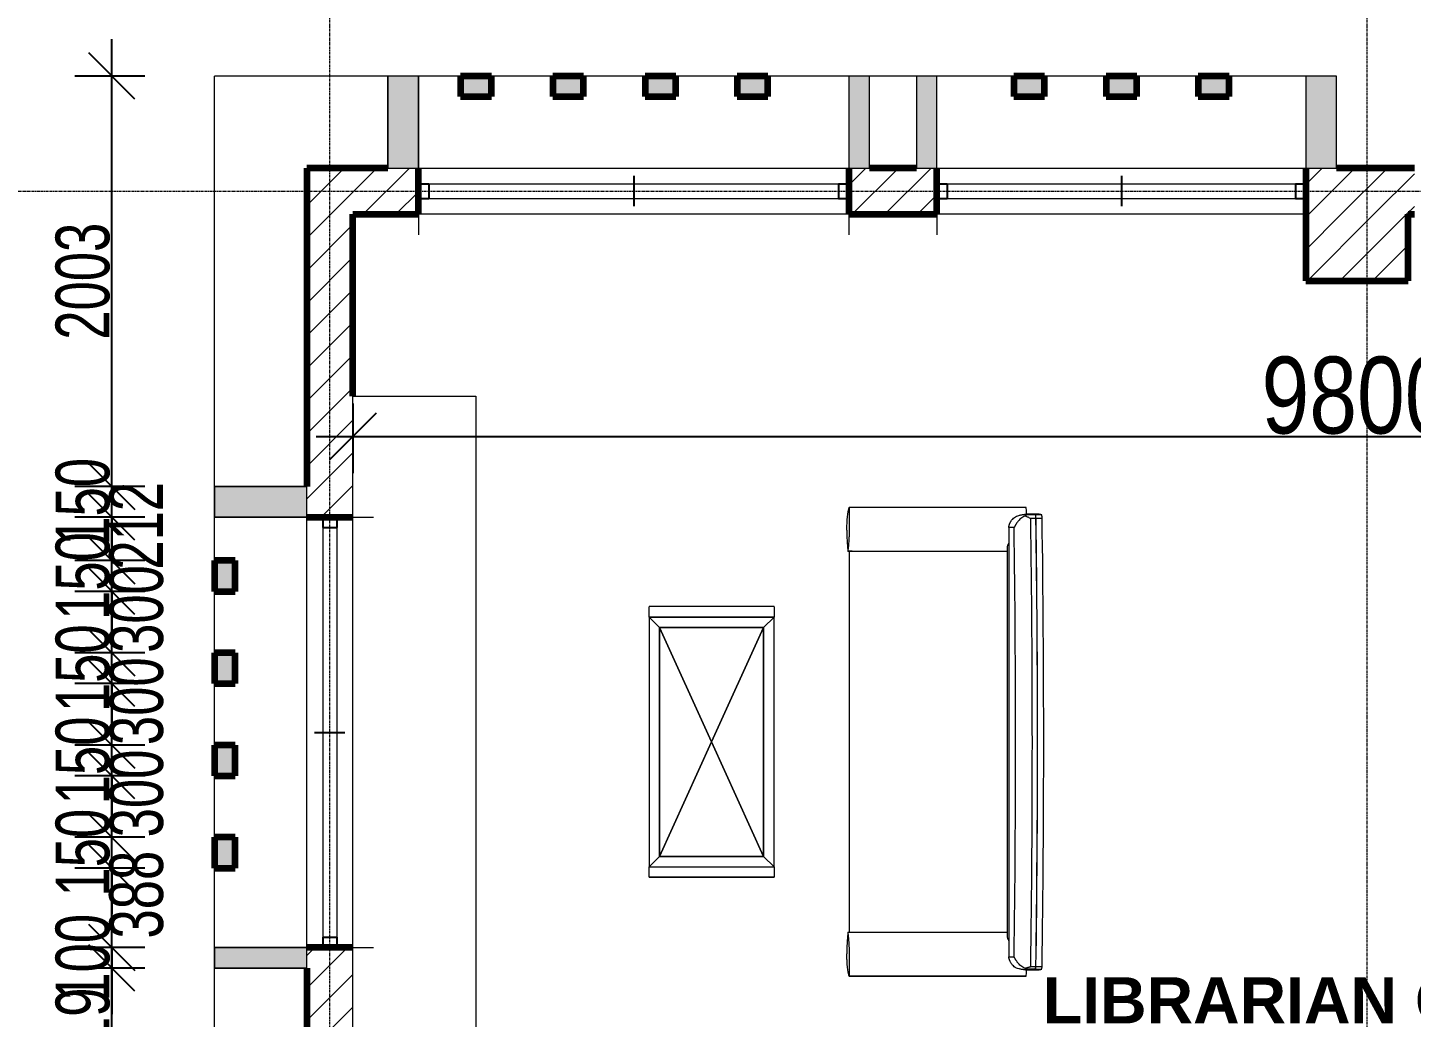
# Model space of a CAD drawing. Header units: millimetres. Extents: x -35190 to 411743, y -233114 to 23872.
# Drawn here: x 235138 to 241891, y 8612 to 13442 of the extents above; entities that cross this region are included whole.
import ezdxf

# ---------------------------------------------------------------- set-up
doc = ezdxf.new("R2010")
doc.units = ezdxf.units.MM
doc.linetypes.add('Grid Line', pattern=[22.225, 12.7, -3.175, 3.175, -3.175])
for name, color, linetype, lineweight in [('A-ANNO-DIMS', 211, 'Continuous', 9), ('A-AREA-IDEN', 2, 'Continuous', 9), ('A-DETL-GENF', 92, 'Continuous', 18), ('A-DETL-THIN', 151, 'Continuous', 18), ('A-GLAZ', 151, 'Continuous', 18), ('A-WALL', 113, 'Continuous', 18), ('A-WALL-PATT', 111, 'Continuous', 18), ('I-FURN', 30, 'Continuous', 18), ('S-GRID', 1, 'Continuous', 9)]:
    doc.layers.add(name, color=color, linetype=linetype, lineweight=lineweight)
doc.styles.add('Arial_3', font='arial.ttf', dxfattribs={"width": 0.8, "height": 375})
doc.styles.add('Arial_8', font='arial.ttf', dxfattribs={"width": 0.7, "height": 262.5})
doc.styles.add('Arial_B', font='arialbd.ttf', dxfattribs={"height": 225})
doc.dimstyles.new('main_4_5mm', dxfattribs={"dimscale": 304.8, "dimtxt": 382.597275, "dimasz": 0.738189, "dimexe": 0.590551, "dimexo": 0.0625, "dimgap": 0.024606, "dimtad": 1, "dimdec": 0, "dimzin": 0, "dimdsep": 46, "dimtxsty": 'Arial_3', "dimblk1": 'OBLIQUE', "dimblk2": 'OBLIQUE', "dimsah": 1, "dimcen": 0.09, "dimdle": 0.590551, "dimazin": 0, "dimtfac": 1, "dimtdec": 4, "dimtix": 1, "dimtmove": 0, "dimatfit": 3, "dimfxl": 0.590551, "dimfxlon": 1, "dimtvp": 1, "dimtolj": 1, "dimtzin": 0, "dimarcsym": 2})
doc.dimstyles.new('small_3_0mm', dxfattribs={"dimscale": 304.8, "dimtxt": 191.298637, "dimasz": 0.738189, "dimexe": 0.590551, "dimexo": 0.0625, "dimgap": 0.024606, "dimtad": 1, "dimdec": 0, "dimzin": 0, "dimdsep": 46, "dimtxsty": 'Arial_8', "dimblk1": 'OBLIQUE', "dimblk2": 'OBLIQUE', "dimsah": 1, "dimcen": 0.09, "dimdle": 0.590551, "dimazin": 0, "dimtfac": 1, "dimtdec": 4, "dimtix": 1, "dimtmove": 0, "dimatfit": 3, "dimfxl": 0.590551, "dimfxlon": 1, "dimtvp": 1, "dimtolj": 1, "dimtzin": 0, "dimarcsym": 2})
doc.dimstyles.new('small_3_0mm_1', dxfattribs={"dimscale": 304.8, "dimtxt": 191.298637, "dimasz": 0.738189, "dimexe": 0.590551, "dimexo": 0.0625, "dimgap": 0.024606, "dimtad": 1, "dimdec": 0, "dimzin": 0, "dimdsep": 46, "dimtxsty": 'Arial_8', "dimblk1": 'OBLIQUE', "dimblk2": 'OBLIQUE', "dimsah": 1, "dimcen": 0.09, "dimdle": 0.590551, "dimazin": 0, "dimtfac": 1, "dimtdec": 4, "dimtix": 1, "dimtmove": 1, "dimatfit": 3, "dimfxl": 0.590551, "dimfxlon": 1, "dimtvp": 1, "dimtolj": 1, "dimtzin": 0, "dimarcsym": 2})
pattern_1 = [(45, (247326.97, -1578.69), (-79.5495, 79.5495), [])]

# ---------------------------------------------------------------- blocks, each defined once
blk = doc.blocks.new('Sliding - 2L - SL2_1 X 1_8-416756-SECOND FLOOR')
at = {"layer": 'A-GLAZ'}
for p, q in [((-723.8, 112.5), (-723.8, 212.5)), ((1376.2, 112.5), (1376.2, 212.5)), ((1326.2, 35), (-673.8, 35)), ((-673.8, -35), (1326.2, -35))]:
    blk.add_line(p, q, dxfattribs=at)
at = {"layer": 'A-GLAZ', "lineweight": 25}
for p, q in [((326.2, -75), (326.2, 72.5)), ((-673.8, 35), (-723.8, 35)), ((-673.8, -35), (-673.8, 35)), ((1376.2, 35), (1326.2, 35)), ((1326.2, -35), (1326.2, 35)), ((-723.8, -35), (-673.8, -35)), ((1326.2, -35), (1376.2, -35))]:
    blk.add_line(p, q, dxfattribs=at)
blk = doc.blocks.new('Sliding - 2L - SL1_8 X 1_8-417365-SECOND FLOOR')
at = {"layer": 'A-GLAZ'}
for p, q in [((-573.8, 112.5), (-573.8, 212.5)), ((1226.2, 112.5), (1226.2, 212.5)), ((1176.2, 35), (-523.8, 35)), ((-523.8, -35), (1176.2, -35))]:
    blk.add_line(p, q, dxfattribs=at)
at = {"layer": 'A-GLAZ', "lineweight": 25}
for p, q in [((326.2, -75), (326.2, 72.5)), ((-523.8, 35), (-573.8, 35)), ((-523.8, -35), (-523.8, 35)), ((1226.2, 35), (1176.2, 35)), ((1176.2, -35), (1176.2, 35)), ((-573.8, -35), (-523.8, -35)), ((1176.2, -35), (1226.2, -35))]:
    blk.add_line(p, q, dxfattribs=at)
blk = doc.blocks.new('Couch - Viper - Couch - Viper-602934-SECOND FLOOR')
at = {"layer": 'I-FURN'}
for p, q in [((-1055.7, 11), (-1055.7, -18.8)), ((-1038.8, 13.2), (-1038.8, -16.5)), ((1150, 13), (1150, -16.8)), ((1160.4, -18.8), (1160.4, 11)), ((-1091.6, -64.5), (-1091.6, -928.1)), ((-1091.5, -64.5), (-1091.5, -928.1)), ((-1059.4, -4.4), (-1059.4, -34.2)), ((-1059.4, -34.2), (-1059.4, -61.5)), ((-1055.7, -19.3), (-1055.7, -61.5)), ((-1055.6, -19.4), (-1055.6, -61.6)), ((-1038.8, -17.1), (-1038.8, -42.2)), ((1150, -17.3), (1150, -42.5)), ((1160.2, -19.6), (1160.2, -65.2)), ((1160.4, -64.7), (1160.4, -19.3)), ((1164, -34.2), (1164, -4.4)), ((1164, -68.1), (1164, -34.7)), ((1195.3, -64.5), (1195.3, -928.1)), ((1195.4, -928.1), (1195.4, -64.5)), ((-994.1, -123.4), (-994.1, -149.3)), ((1100, -149.3), (1100, -123.6)), ((-994.9, -149.3), (1100.8, -149.3)), ((-994.1, -149.3), (1100, -149.3)), ((-899.7, -156.7), (1003.5, -156.7)), ((-878.6, -934.4), (-878.6, -156.6)), ((982.5, -156.7), (982.5, -934.4)), ((-950.8, -927.7), (-949.6, -927.7)), ((-878.7, -914.1), (-878.7, -934.5)), ((-878.7, -927.7), (982.5, -927.7)), ((982.5, -914.1), (982.5, -934.5)), ((1053.4, -927.7), (1054.7, -927.7))]:
    blk.add_line(p, q, dxfattribs=at)
for centre, major_axis, ratio, start_param, end_param in [((1699.6, -4.4), (2758.9, 0), 0.104528, 3.088952, 3.143561), ((-1033.7, 11), (22, 0), 0.104528, 1.804278, 3.254427), ((45.6, -816.4), (8010.9, 0), 0.104528, 1.432491, 1.706575), ((1138.4, 11), (22, 0), 0.104528, 6.170351, 7.293945), ((-1594.9, -4.4), (2758.9, 0), 0.104528, 6.281217, 6.335826), ((-1066.2, -64.5), (25.4, 0), 0.034899, 1.811209, 3.183516), ((-1022.3, -70.7), (209.4, 0), 0.034899, 1.748587, 1.811209), ((1621.5, -34.2), (2680.9, 0), 0.104528, 3.088857, 3.157155), ((1699.6, -34.2), (2758.9, 0), 0.104528, 3.088952, 3.150454), ((-1033.7, -19.3), (22, 0), 0.104528, 1.804278, 3.196755), ((-1033.7, -18.8), (22, 0), 0.104528, 1.804278, 3.141593), ((45.6, -846.2), (8010.9, 0), 0.104528, 1.432491, 1.706575), ((45.6, -846.7), (8010.9, 0), 0.104528, 1.432491, 1.706575), ((45.6, -871.9), (8010.9, 0), 0.104528, 1.432491, 1.706575), ((1138.4, -18.8), (22, 0), 0.104528, 6.170351, 7.293945), ((1138.4, -19.3), (22, 0), 0.104528, 6.170351, 7.293945), ((-1594.9, -34.2), (2758.9, 0), 0.104528, 6.273939, 6.335826), ((-1594.9, -34.7), (2758.9, 0), 0.104528, 6.269694, 6.335804), ((1126.2, -70.7), (209.4, 0), 0.034899, 1.330384, 1.388491), ((1170, -64.5), (25.4, 0), 0.034899, 6.241262, 7.613569), ((45.6, -945.6), (7934.7, 0), 0.104528, 1.43752, 1.702214), ((-1066.2, -928.1), (25.4, 0), 0.034899, 1.811209, 3.183516), ((-97, -927.2), (994.9, 0), 0.034899, 3.167419, 3.534645), ((-1022.3, -934.3), (209.4, 0), 0.034899, 1.40069, 1.811209), ((-997.6, -939.8), (27.2, 0), 0.034899, 3.967201, 5.607813), ((-1000.9, -930), (82.5, 0), 0.034899, 0.60167, 1.40069), ((-1292, -930.1), (432.1, 0), 0.034899, 5.531449, 5.987724), ((-1187.2, -934.4), (308.5, 0), 0.034899, 6.274794, 6.884855), ((1291, -934.4), (308.5, 0), 0.034899, 2.539922, 3.149984), ((1395.8, -930.1), (432.1, 0), 0.034899, 3.437054, 3.893329), ((1104.7, -930), (82.5, 0), 0.034899, 1.740902, 2.539922), ((1101.4, -939.8), (27.2, 0), 0.034899, 3.816965, 5.457577), ((1126.2, -934.3), (209.4, 0), 0.034899, 1.330384, 1.740902), ((200.8, -927.2), (994.9, 0), 0.034899, 5.890133, 6.257359), ((1170, -928.1), (25.4, 0), 0.034899, 6.241262, 7.613569)]:
    blk.add_ellipse(centre, major_axis=major_axis, ratio=ratio, start_param=start_param, end_param=end_param, dxfattribs=at)
for points, knots in [([(-1050.3, -111.7), (-1051.5, -107.8), (-1053.2, -101.9), (-1055, -94.1), (-1056.2, -88.3), (-1057.1, -83.6), (-1057.6, -79.8), (-1058, -77.2), (-1058.3, -74.6), (-1058.6, -72), (-1058.9, -69.6), (-1059.1, -67.4), (-1059.2, -65.5), (-1059.3, -63.1), (-1059.4, -60.7), (-1059.3, -59.6), (-1059.1, -59.1), (-1058.9, -58.9), (-1058.6, -58.8), (-1058.3, -59.1), (-1057.7, -59.7), (-1056.8, -60.4), (-1056, -61.2), (-1055.6, -61.6)], [0, 0, 0, 0, 0.125, 0.1875, 0.25, 0.3125, 0.34375, 0.375, 0.40625, 0.4375, 0.46875, 0.5, 0.53125, 0.5625, 0.625, 0.6875, 0.71875, 0.75, 0.78125, 0.8125, 0.875, 0.9375, 1, 1, 1, 1]), ([(-1055.6, -61.6), (-1055.7, -61.5), (-1055.7, -61.5), (-1055.6, -61.6), (-1055.4, -61.8), (-1055.3, -62.1), (-1055.2, -62.2), (-1055.1, -62.4), (-1055.1, -62.5), (-1054.9, -62.7), (-1054.7, -63.2), (-1054.4, -63.9), (-1054.1, -64.7), (-1053.8, -65.4), (-1053.5, -65.9), (-1053.3, -66.4), (-1052.9, -67.1), (-1052.3, -68.4), (-1051.8, -69.5), (-1051.4, -70.3)], [0, 0, 0, 0, 0.083333, 0.166667, 0.25, 0.291667, 0.3125, 0.333333, 0.354167, 0.375, 0.416667, 0.5, 0.583333, 0.625, 0.666667, 0.708333, 0.75, 0.833333, 1, 1, 1, 1]), ([(-1051.4, -70.3), (-1049.7, -65.6), (-1046.8, -58.6), (-1042.4, -49.2), (-1040, -44.5), (-1038.8, -42.2)], [0, 0, 0, 0, 0.5, 0.75, 1, 1, 1, 1]), ([(1160.2, -65.2), (1160.7, -64.8), (1161.5, -64.4), (1162.5, -64.1), (1163.2, -64.1), (1163.8, -64.8), (1164, -66.5), (1164.1, -68.9), (1163.9, -72), (1163.6, -74.8), (1163.4, -77.1), (1163.1, -79.6), (1162.7, -82.2), (1162.3, -85), (1161.6, -88.8), (1160.6, -93.8), (1158.8, -102), (1157, -108.3), (1155.7, -112.5)], [0, 0, 0, 0, 0.071429, 0.142857, 0.214286, 0.285714, 0.357143, 0.428571, 0.5, 0.535714, 0.571429, 0.607143, 0.642857, 0.678571, 0.714286, 0.785714, 0.857143, 1, 1, 1, 1]), ([(1157.4, -70.3), (1157.7, -69.6), (1158.1, -68.7), (1158.6, -67.8), (1158.9, -67.3), (1159.1, -66.9), (1159.2, -66.6), (1159.5, -66.1), (1159.7, -65.6), (1159.9, -65.1), (1160.1, -64.9), (1160.2, -64.7), (1160.2, -64.6), (1160.3, -64.6), (1160.4, -64.6), (1160.3, -64.9), (1160.2, -65.2)], [0, 0, 0, 0, 0.166667, 0.25, 0.291667, 0.333333, 0.375, 0.416667, 0.5, 0.583333, 0.625, 0.666667, 0.708333, 0.75, 0.833333, 1, 1, 1, 1]), ([(-1051.4, -70.3), (-1049.6, -74), (-1045.6, -81.1), (-1036.4, -93.9), (-1027.1, -103), (-1018.7, -109.3), (-1015.2, -111.7), (-1012.4, -113.5), (-1010.3, -114.7), (-1008.5, -115.7), (-1007.2, -116.5), (-1006.2, -117), (-1005.2, -117.6), (-1003.8, -118.3), (-1002.1, -119.1), (-1000.6, -119.9), (-999.4, -120.5), (-998.6, -120.8), (-997.9, -121.2), (-997, -121.7), (-995.5, -122.5), (-994.6, -123), (-994.1, -123.4)], [-1, -1, -1, -1, -0.875, -0.75, -0.5, -0.4375, -0.375, -0.34375, -0.3125, -0.28125, -0.265625, -0.25, -0.234375, -0.21875, -0.1875, -0.15625, -0.140625, -0.125, -0.109375, -0.09375, -0.0625, 0, 0, 0, 0]), ([(-994.1, -149.3), (-995.1, -149.4), (-996.6, -149.3), (-999, -149), (-1000.8, -148.6), (-1002.8, -148.1), (-1005, -147.6), (-1006.8, -147.1), (-1008.3, -146.6), (-1009.4, -146.2), (-1010.5, -145.8), (-1012, -145.3), (-1013.9, -144.5), (-1016.2, -143.5), (-1018.4, -142.4), (-1020.7, -141.2), (-1023.7, -139.5), (-1027.3, -137.2), (-1031.6, -134), (-1037.2, -129.2), (-1043.7, -122.1), (-1048.2, -115.3), (-1050.3, -111.7)], [0, 0, 0, 0, 0.071429, 0.107143, 0.142857, 0.178571, 0.214286, 0.25, 0.267857, 0.285714, 0.303571, 0.321429, 0.357143, 0.392857, 0.428571, 0.464286, 0.5, 0.571429, 0.642857, 0.714286, 0.857143, 1, 1, 1, 1]), ([(1157.4, -70.3), (1155.6, -74), (1151.6, -81.1), (1142.4, -94), (1133, -103.1), (1124.6, -109.4), (1121.1, -111.8), (1118.3, -113.6), (1116.2, -114.9), (1114.5, -115.9), (1113.1, -116.7), (1112.2, -117.1), (1111.6, -117.5), (1110.9, -117.9), (1109.7, -118.5), (1108, -119.3), (1106.4, -120.1), (1105.3, -120.6), (1104.5, -121), (1103.8, -121.4), (1102.8, -121.9), (1101.4, -122.7), (1100.5, -123.2), (1100, -123.6)], [0, 0, 0, 0, 0.125, 0.25, 0.5, 0.5625, 0.625, 0.65625, 0.6875, 0.71875, 0.734375, 0.75, 0.757812, 0.765625, 0.78125, 0.8125, 0.84375, 0.859375, 0.875, 0.890625, 0.90625, 0.9375, 1, 1, 1, 1]), ([(1155.7, -112.5), (1153.6, -116.1), (1149.1, -122.7), (1142.6, -129.6), (1137.1, -134.3), (1132.8, -137.5), (1128.4, -140.2), (1124.4, -142.4), (1120.7, -144.2), (1117.9, -145.3), (1115.9, -146), (1114.8, -146.4), (1113.2, -146.9), (1110.7, -147.7), (1108.3, -148.2), (1106.8, -148.5), (1105.9, -148.7), (1104.3, -149), (1102.2, -149.3), (1100.7, -149.3), (1100, -149.3)], [0, 0, 0, 0, 0.142857, 0.285714, 0.357143, 0.428571, 0.5, 0.571429, 0.625, 0.678571, 0.705357, 0.71875, 0.732143, 0.785714, 0.839286, 0.852679, 0.866071, 0.892857, 0.946429, 1, 1, 1, 1]), ([(-918.2, -149.5), (-917.4, -150.1), (-913.8, -152.3), (-907.9, -155.3), (-902.7, -156.6), (-900.1, -156.7), (-899.7, -156.7)], [0.1707022, 0.1707022, 0.1707022, 0.1707022, 0.2, 0.3, 0.4, 0.4201177, 0.4201177, 0.4201177, 0.4201177]), ([(1003.5, -156.7), (1003.9, -156.7), (1008.7, -156.5), (1014.9, -154.1), (1021.2, -150.1), (1022, -149.5)], [0.5798823, 0.5798823, 0.5798823, 0.5798823, 0.6, 0.8, 0.8292978, 0.8292978, 0.8292978, 0.8292978])]:
    blk.add_open_spline(points, degree=3, knots=knots, dxfattribs=at)
blk.add_open_spline([(1150, -42.5), (1150.3, -44.1), (1150.9, -47.3), (1152, -52), (1153.3, -56.7), (1154.7, -61.3), (1156.1, -65.8), (1156.9, -68.8), (1157.4, -70.3)], degree=3, dxfattribs=at)
blk = doc.blocks.new('Coffee_Table_9171 - Coffee_Table_9171-606264-SECOND FLOOR')
at = {"layer": 'I-FURN'}
for p, q in [((-660.4, 304.8), (-660.4, -304.8)), ((-659.1, 304.8), (-660.4, 304.8)), ((-659.1, 304.8), (-609.6, 304.8)), ((-609.6, -304.8), (-609.6, 304.8)), ((-609.6, 304.8), (-609.6, -304.8)), ((-558.8, 254), (-609.6, 304.8)), ((609.6, 304.8), (-609.6, 304.8)), ((-609.6, 304.8), (-558.8, 254)), ((609.6, 304.8), (558.8, 254)), ((558.8, 254), (609.6, 304.8)), ((609.6, 304.8), (659.1, 304.8)), ((609.6, -304.8), (609.6, 304.8)), ((609.6, -304.8), (609.6, 304.8)), ((660.4, 304.8), (659.1, 304.8)), ((659.1, 304.8), (659.1, -304.8)), ((660.4, -304.8), (660.4, 304.8)), ((-558.8, -254), (-558.8, 254)), ((558.8, 254), (-558.8, 254)), ((-558.8, 254), (0, 0)), ((-558.8, 254), (558.8, 254)), ((0, 0), (-558.8, 254)), ((-558.8, 254), (-558.8, -254)), ((0, 0), (558.8, 254)), ((558.8, 254), (0, 0)), ((558.8, 254), (558.8, -254)), ((558.8, -254), (558.8, 254)), ((0, 0), (558.8, -254)), ((0, 0), (-558.8, -254)), ((-558.8, -254), (0, 0)), ((558.8, -254), (0, 0)), ((-609.6, -304.8), (-558.8, -254)), ((-558.8, -254), (-609.6, -304.8)), ((-558.8, -254), (558.8, -254)), ((558.8, -254), (-558.8, -254)), ((558.8, -254), (609.6, -304.8)), ((609.6, -304.8), (558.8, -254)), ((-660.4, -304.8), (-659.1, -304.8)), ((-609.6, -304.8), (-659.1, -304.8)), ((-609.6, -304.8), (609.6, -304.8)), ((659.1, -304.8), (609.6, -304.8)), ((659.1, -304.8), (660.4, -304.8))]:
    blk.add_line(p, q, dxfattribs=at)
blk = doc.blocks.new('Modern_TV_Cabinet_5759 - Modern_TV_Cabinet_5759-620965-SECOND FLOOR')
at = {"layer": 'I-FURN'}
for p, q in [((-2211.1, 0), (1812.9, 0)), ((-2211.1, 0), (-2211.1, -600)), ((1812.9, 0), (1812.9, -600)), ((1812.9, -600), (-2211.1, -600))]:
    blk.add_line(p, q, dxfattribs=at)
blk = doc.blocks.new('_Oblique')
at = {"color": 0, "linetype": 'ByBlock', "lineweight": -2}
blk.add_line((-0.5, -0.5), (0.5, 0.5), dxfattribs=at)
blk = doc.blocks.new('*D5194')
at = {"layer": 'A-ANNO-DIMS', "color": 0, "lineweight": -2, "transparency": 16777216}
for p, q in [((236725.9, 11608.3), (236725.9, 11267.4)), ((246525.9, 11608.3), (246525.9, 11267.4)), ((236545.9, 11447.4), (246705.9, 11447.4))]:
    blk.add_line(p, q, dxfattribs=at)
at = {"layer": 'Defpoints', "color": 0, "transparency": 16777216}
for p in [(236725.9, 11627.4), (246525.9, 11627.4), (246525.9, 11447.4)]:
    blk.add_point(p, dxfattribs=at)
at = {"layer": 'A-ANNO-DIMS', "color": 0, "lineweight": -2, "transparency": 16777216, "xscale": 224.9999999999999, "yscale": 224.9999999999999, "zscale": 224.9999999999999, "rotation": 180}
blk.add_blockref('_Oblique', (236725.9, 11447.4), dxfattribs=at)
at = {"layer": 'A-ANNO-DIMS', "color": 0, "lineweight": -2, "transparency": 16777216, "xscale": 224.9999999999999, "yscale": 224.9999999999999, "zscale": 224.9999999999999}
blk.add_blockref('_Oblique', (246525.9, 11447.4), dxfattribs=at)
at = {"layer": 'A-ANNO-DIMS', "color": 0, "transparency": 16777216, "insert": (241625.9, 11646.3), "char_height": 375, "width": 1101.88, "attachment_point": 5, "style": 'Arial_3'}
blk.add_mtext('\\A1;9800', dxfattribs=at)
blk = doc.blocks.new('*D5661')
at = {"layer": 'A-ANNO-DIMS', "color": 0, "lineweight": -2, "transparency": 16777216}
for p, q in [((235549.4, 8054), (235549.4, 9033)), ((235710.3, 8853), (235369.4, 8853)), ((235710.3, 8234), (235369.4, 8234))]:
    blk.add_line(p, q, dxfattribs=at)
at = {"layer": 'Defpoints', "color": 0, "transparency": 16777216}
for p in [(235549.4, 8853), (235729.4, 8853), (235729.4, 8234)]:
    blk.add_point(p, dxfattribs=at)
at = {"layer": 'A-ANNO-DIMS', "color": 0, "lineweight": -2, "transparency": 16777216, "xscale": 224.9999999999999, "yscale": 224.9999999999999, "zscale": 224.9999999999999}
for p, rotation in [((235549.4, 8853), 90), ((235549.4, 8234), 270)]:
    blk.add_blockref('_Oblique', p, dxfattribs=dict(at, rotation=rotation))
at = {"layer": 'A-ANNO-DIMS', "color": 0, "transparency": 16777216, "insert": (235407.9, 8543.5), "char_height": 262.5, "width": 360.23, "attachment_point": 5, "rotation": 90, "style": 'Arial_8'}
blk.add_mtext('\\A1;619', dxfattribs=at)
blk = doc.blocks.new('*D5662')
at = {"layer": 'A-ANNO-DIMS', "color": 0, "lineweight": -2, "transparency": 16777216}
for p, q in [((235549.4, 8953), (235549.4, 9178)), ((235710.3, 8953), (235369.4, 8953)), ((235549.4, 8853), (235549.4, 8953)), ((235710.3, 8853), (235369.4, 8853)), ((235549.4, 8853), (235549.4, 8628))]:
    blk.add_line(p, q, dxfattribs=at)
at = {"layer": 'Defpoints', "color": 0, "transparency": 16777216}
for p in [(235549.4, 8953), (235729.4, 8953), (235729.4, 8853)]:
    blk.add_point(p, dxfattribs=at)
at = {"layer": 'A-ANNO-DIMS', "color": 0, "lineweight": -2, "transparency": 16777216, "xscale": 224.9999999999999, "yscale": 224.9999999999999, "zscale": 224.9999999999999}
for p, rotation in [((235549.4, 8953), 270), ((235549.4, 8853), 90)]:
    blk.add_blockref('_Oblique', p, dxfattribs=dict(at, rotation=rotation))
at = {"layer": 'A-ANNO-DIMS', "color": 0, "transparency": 16777216, "insert": (235407.9, 8903), "char_height": 262.5, "width": 360.23, "attachment_point": 5, "rotation": 90, "style": 'Arial_8'}
blk.add_mtext('\\A1;100', dxfattribs=at)
blk = doc.blocks.new('*D5663')
at = {"layer": 'A-ANNO-DIMS', "color": 0, "lineweight": -2, "transparency": 16777216}
for p, q in [((235549.4, 9341), (235549.4, 9566)), ((235710.3, 9341), (235369.4, 9341)), ((235549.4, 8953), (235549.4, 9341)), ((235549.4, 8953), (235549.4, 9341)), ((235710.3, 8953), (235369.4, 8953)), ((235549.4, 8953), (235549.4, 8728))]:
    blk.add_line(p, q, dxfattribs=at)
at = {"layer": 'Defpoints', "color": 0, "transparency": 16777216}
for p in [(235549.4, 9341), (235729.4, 9341), (235729.4, 8953)]:
    blk.add_point(p, dxfattribs=at)
at = {"layer": 'A-ANNO-DIMS', "color": 0, "lineweight": -2, "transparency": 16777216, "xscale": 224.9999999999999, "yscale": 224.9999999999999, "zscale": 224.9999999999999}
for p, rotation in [((235549.4, 9341), 270), ((235549.4, 8953), 90)]:
    blk.add_blockref('_Oblique', p, dxfattribs=dict(at, rotation=rotation))
at = {"layer": 'A-ANNO-DIMS', "color": 0, "transparency": 16777216, "insert": (235536.4, 8996.9), "char_height": 262.5, "width": 360.23, "attachment_point": 1, "rotation": 90, "line_spacing_factor": 0.941778, "style": 'Arial_8'}
blk.add_mtext('\\A1;388', dxfattribs=at)
blk = doc.blocks.new('*D5664')
at = {"layer": 'A-ANNO-DIMS', "color": 0, "lineweight": -2, "transparency": 16777216}
for p, q in [((235549.4, 9491), (235549.4, 9716)), ((235710.3, 9491), (235369.4, 9491)), ((235549.4, 9341), (235549.4, 9491)), ((235710.3, 9341), (235369.4, 9341)), ((235549.4, 9341), (235549.4, 9116))]:
    blk.add_line(p, q, dxfattribs=at)
at = {"layer": 'Defpoints', "color": 0, "transparency": 16777216}
for p in [(235549.4, 9491), (235729.4, 9491), (235729.4, 9341)]:
    blk.add_point(p, dxfattribs=at)
at = {"layer": 'A-ANNO-DIMS', "color": 0, "lineweight": -2, "transparency": 16777216, "xscale": 224.9999999999999, "yscale": 224.9999999999999, "zscale": 224.9999999999999}
for p, rotation in [((235549.4, 9491), 270), ((235549.4, 9341), 90)]:
    blk.add_blockref('_Oblique', p, dxfattribs=dict(at, rotation=rotation))
at = {"layer": 'A-ANNO-DIMS', "color": 0, "transparency": 16777216, "insert": (235407.9, 9416), "char_height": 262.5, "width": 360.23, "attachment_point": 5, "rotation": 90, "style": 'Arial_8'}
blk.add_mtext('\\A1;150', dxfattribs=at)
blk = doc.blocks.new('*D5665')
at = {"layer": 'A-ANNO-DIMS', "color": 0, "lineweight": -2, "transparency": 16777216}
for p, q in [((235549.4, 9311), (235549.4, 9971)), ((235710.3, 9791), (235369.4, 9791)), ((235710.3, 9491), (235369.4, 9491))]:
    blk.add_line(p, q, dxfattribs=at)
at = {"layer": 'Defpoints', "color": 0, "transparency": 16777216}
for p in [(235549.4, 9791), (235729.4, 9791), (235729.4, 9491)]:
    blk.add_point(p, dxfattribs=at)
at = {"layer": 'A-ANNO-DIMS', "color": 0, "lineweight": -2, "transparency": 16777216, "xscale": 224.9999999999999, "yscale": 224.9999999999999, "zscale": 224.9999999999999}
for p, rotation in [((235549.4, 9791), 90), ((235549.4, 9491), 270)]:
    blk.add_blockref('_Oblique', p, dxfattribs=dict(at, rotation=rotation))
at = {"layer": 'A-ANNO-DIMS', "color": 0, "transparency": 16777216, "insert": (235536.4, 9490.9), "char_height": 262.5, "width": 360.23, "attachment_point": 1, "rotation": 90, "line_spacing_factor": 0.941778, "style": 'Arial_8'}
blk.add_mtext('\\A1;300', dxfattribs=at)
blk = doc.blocks.new('*D5666')
at = {"layer": 'A-ANNO-DIMS', "color": 0, "lineweight": -2, "transparency": 16777216}
for p, q in [((235549.4, 9941), (235549.4, 10166)), ((235710.3, 9941), (235369.4, 9941)), ((235549.4, 9791), (235549.4, 9941)), ((235710.3, 9791), (235369.4, 9791)), ((235549.4, 9791), (235549.4, 9566))]:
    blk.add_line(p, q, dxfattribs=at)
at = {"layer": 'Defpoints', "color": 0, "transparency": 16777216}
for p in [(235549.4, 9941), (235729.4, 9941), (235729.4, 9791)]:
    blk.add_point(p, dxfattribs=at)
at = {"layer": 'A-ANNO-DIMS', "color": 0, "lineweight": -2, "transparency": 16777216, "xscale": 224.9999999999999, "yscale": 224.9999999999999, "zscale": 224.9999999999999}
for p, rotation in [((235549.4, 9941), 270), ((235549.4, 9791), 90)]:
    blk.add_blockref('_Oblique', p, dxfattribs=dict(at, rotation=rotation))
at = {"layer": 'A-ANNO-DIMS', "color": 0, "transparency": 16777216, "insert": (235407.9, 9866), "char_height": 262.5, "width": 360.23, "attachment_point": 5, "rotation": 90, "style": 'Arial_8'}
blk.add_mtext('\\A1;150', dxfattribs=at)
blk = doc.blocks.new('*D5667')
at = {"layer": 'A-ANNO-DIMS', "color": 0, "lineweight": -2, "transparency": 16777216}
for p, q in [((235549.4, 9761), (235549.4, 10421)), ((235710.3, 10241), (235369.4, 10241)), ((235710.3, 9941), (235369.4, 9941))]:
    blk.add_line(p, q, dxfattribs=at)
at = {"layer": 'Defpoints', "color": 0, "transparency": 16777216}
for p in [(235549.4, 10241), (235729.4, 10241), (235729.4, 9941)]:
    blk.add_point(p, dxfattribs=at)
at = {"layer": 'A-ANNO-DIMS', "color": 0, "lineweight": -2, "transparency": 16777216, "xscale": 224.9999999999999, "yscale": 224.9999999999999, "zscale": 224.9999999999999}
for p, rotation in [((235549.4, 10241), 90), ((235549.4, 9941), 270)]:
    blk.add_blockref('_Oblique', p, dxfattribs=dict(at, rotation=rotation))
at = {"layer": 'A-ANNO-DIMS', "color": 0, "transparency": 16777216, "insert": (235536.4, 9940.9), "char_height": 262.5, "width": 360.23, "attachment_point": 1, "rotation": 90, "line_spacing_factor": 0.941778, "style": 'Arial_8'}
blk.add_mtext('\\A1;300', dxfattribs=at)
blk = doc.blocks.new('*D5668')
at = {"layer": 'A-ANNO-DIMS', "color": 0, "lineweight": -2, "transparency": 16777216}
for p, q in [((235549.4, 10391), (235549.4, 10616)), ((235710.3, 10391), (235369.4, 10391)), ((235549.4, 10241), (235549.4, 10391)), ((235710.3, 10241), (235369.4, 10241)), ((235549.4, 10241), (235549.4, 10016))]:
    blk.add_line(p, q, dxfattribs=at)
at = {"layer": 'Defpoints', "color": 0, "transparency": 16777216}
for p in [(235549.4, 10391), (235729.4, 10391), (235729.4, 10241)]:
    blk.add_point(p, dxfattribs=at)
at = {"layer": 'A-ANNO-DIMS', "color": 0, "lineweight": -2, "transparency": 16777216, "xscale": 224.9999999999999, "yscale": 224.9999999999999, "zscale": 224.9999999999999}
for p, rotation in [((235549.4, 10391), 270), ((235549.4, 10241), 90)]:
    blk.add_blockref('_Oblique', p, dxfattribs=dict(at, rotation=rotation))
at = {"layer": 'A-ANNO-DIMS', "color": 0, "transparency": 16777216, "insert": (235407.9, 10316), "char_height": 262.5, "width": 360.23, "attachment_point": 5, "rotation": 90, "style": 'Arial_8'}
blk.add_mtext('\\A1;150', dxfattribs=at)
blk = doc.blocks.new('*D5669')
at = {"layer": 'A-ANNO-DIMS', "color": 0, "lineweight": -2, "transparency": 16777216}
for p, q in [((235549.4, 10211), (235549.4, 10871)), ((235710.3, 10691), (235369.4, 10691)), ((235710.3, 10391), (235369.4, 10391))]:
    blk.add_line(p, q, dxfattribs=at)
at = {"layer": 'Defpoints', "color": 0, "transparency": 16777216}
for p in [(235549.4, 10691), (235729.4, 10691), (235729.4, 10391)]:
    blk.add_point(p, dxfattribs=at)
at = {"layer": 'A-ANNO-DIMS', "color": 0, "lineweight": -2, "transparency": 16777216, "xscale": 224.9999999999999, "yscale": 224.9999999999999, "zscale": 224.9999999999999}
for p, rotation in [((235549.4, 10691), 90), ((235549.4, 10391), 270)]:
    blk.add_blockref('_Oblique', p, dxfattribs=dict(at, rotation=rotation))
at = {"layer": 'A-ANNO-DIMS', "color": 0, "transparency": 16777216, "insert": (235536.4, 10390.9), "char_height": 262.5, "width": 360.23, "attachment_point": 1, "rotation": 90, "line_spacing_factor": 0.941778, "style": 'Arial_8'}
blk.add_mtext('\\A1;300', dxfattribs=at)
blk = doc.blocks.new('*D5670')
at = {"layer": 'A-ANNO-DIMS', "color": 0, "lineweight": -2, "transparency": 16777216}
for p, q in [((235549.4, 10841), (235549.4, 11066)), ((235710.3, 10841), (235369.4, 10841)), ((235549.4, 10691), (235549.4, 10841)), ((235710.3, 10691), (235369.4, 10691)), ((235549.4, 10691), (235549.4, 10466))]:
    blk.add_line(p, q, dxfattribs=at)
at = {"layer": 'Defpoints', "color": 0, "transparency": 16777216}
for p in [(235549.4, 10841), (235729.4, 10841), (235729.4, 10691)]:
    blk.add_point(p, dxfattribs=at)
at = {"layer": 'A-ANNO-DIMS', "color": 0, "lineweight": -2, "transparency": 16777216, "xscale": 224.9999999999999, "yscale": 224.9999999999999, "zscale": 224.9999999999999}
for p, rotation in [((235549.4, 10841), 270), ((235549.4, 10691), 90)]:
    blk.add_blockref('_Oblique', p, dxfattribs=dict(at, rotation=rotation))
at = {"layer": 'A-ANNO-DIMS', "color": 0, "transparency": 16777216, "insert": (235407.9, 10766), "char_height": 262.5, "width": 360.23, "attachment_point": 5, "rotation": 90, "style": 'Arial_8'}
blk.add_mtext('\\A1;150', dxfattribs=at)
blk = doc.blocks.new('*D5671')
at = {"layer": 'A-ANNO-DIMS', "color": 0, "lineweight": -2, "transparency": 16777216}
for p, q in [((235549.4, 10661), (235549.4, 11233)), ((235710.3, 11053), (235369.4, 11053)), ((235710.3, 10841), (235369.4, 10841))]:
    blk.add_line(p, q, dxfattribs=at)
at = {"layer": 'Defpoints', "color": 0, "transparency": 16777216}
for p in [(235549.4, 11053), (235729.4, 11053), (235729.4, 10841)]:
    blk.add_point(p, dxfattribs=at)
at = {"layer": 'A-ANNO-DIMS', "color": 0, "lineweight": -2, "transparency": 16777216, "xscale": 224.9999999999999, "yscale": 224.9999999999999, "zscale": 224.9999999999999}
for p, rotation in [((235549.4, 11053), 90), ((235549.4, 10841), 270)]:
    blk.add_blockref('_Oblique', p, dxfattribs=dict(at, rotation=rotation))
at = {"layer": 'A-ANNO-DIMS', "color": 0, "transparency": 16777216, "insert": (235536.4, 10796.9), "char_height": 262.5, "width": 360.23, "attachment_point": 1, "rotation": 90, "line_spacing_factor": 0.941778, "style": 'Arial_8'}
blk.add_mtext('\\A1;212', dxfattribs=at)
blk = doc.blocks.new('*D5672')
at = {"layer": 'A-ANNO-DIMS', "color": 0, "lineweight": -2, "transparency": 16777216}
for p, q in [((235549.4, 11203), (235549.4, 11428)), ((235710.3, 11203), (235369.4, 11203)), ((235549.4, 11053), (235549.4, 11203)), ((235710.3, 11053), (235369.4, 11053)), ((235549.4, 11053), (235549.4, 10828))]:
    blk.add_line(p, q, dxfattribs=at)
at = {"layer": 'Defpoints', "color": 0, "transparency": 16777216}
for p in [(235549.4, 11203), (235729.4, 11203), (235729.4, 11053)]:
    blk.add_point(p, dxfattribs=at)
at = {"layer": 'A-ANNO-DIMS', "color": 0, "lineweight": -2, "transparency": 16777216, "xscale": 224.9999999999999, "yscale": 224.9999999999999, "zscale": 224.9999999999999}
for p, rotation in [((235549.4, 11203), 270), ((235549.4, 11053), 90)]:
    blk.add_blockref('_Oblique', p, dxfattribs=dict(at, rotation=rotation))
at = {"layer": 'A-ANNO-DIMS', "color": 0, "transparency": 16777216, "insert": (235407.9, 11128), "char_height": 262.5, "width": 360.23, "attachment_point": 5, "rotation": 90, "style": 'Arial_8'}
blk.add_mtext('\\A1;150', dxfattribs=at)
blk = doc.blocks.new('*D5673')
at = {"layer": 'A-ANNO-DIMS', "color": 0, "lineweight": -2, "transparency": 16777216}
for p, q in [((235549.4, 11023), (235549.4, 13386)), ((235710.3, 13206), (235369.4, 13206)), ((235710.3, 11203), (235369.4, 11203))]:
    blk.add_line(p, q, dxfattribs=at)
at = {"layer": 'Defpoints', "color": 0, "transparency": 16777216}
for p in [(235549.4, 13206), (235729.4, 13206), (235729.4, 11203)]:
    blk.add_point(p, dxfattribs=at)
at = {"layer": 'A-ANNO-DIMS', "color": 0, "lineweight": -2, "transparency": 16777216, "xscale": 224.9999999999999, "yscale": 224.9999999999999, "zscale": 224.9999999999999}
for p, rotation in [((235549.4, 13206), 90), ((235549.4, 11203), 270)]:
    blk.add_blockref('_Oblique', p, dxfattribs=dict(at, rotation=rotation))
at = {"layer": 'A-ANNO-DIMS', "color": 0, "transparency": 16777216, "insert": (235407.8, 12204.5), "char_height": 262.5, "width": 480.307, "attachment_point": 5, "rotation": 90, "style": 'Arial_8'}
blk.add_mtext('\\A1;2003', dxfattribs=at)

msp = doc.modelspace()

# ---------------------------------------------------------------- hatches: boundary and pattern name
at = {"layer": 'A-DETL-GENF'}
h = msp.add_hatch(color=1, dxfattribs=at)
h.paths.add_polyline_path([(236500.9, 8134), (236500.9, 8234), (236050.9, 8234), (236050.9, 8134)])
h.paths.add_polyline_path([(236050.9, 8853), (236500.9, 8853), (236500.9, 8953), (236050.9, 8953)])
h.paths.add_polyline_path([(236500.9, 11053), (236500.9, 11203), (236050.9, 11203), (236050.9, 11053)])
h.paths.add_polyline_path([(241375.9, 12756), (241525.9, 12756), (241525.9, 13206), (241375.9, 13206)])
h.paths.add_polyline_path([(239145.9, 12756), (239245.9, 12756), (239245.9, 13206), (239145.9, 13206)])
h.paths.add_polyline_path([(239575.9, 12756), (239575.9, 13206), (239475.9, 13206), (239475.9, 12756)])
h.paths.add_polyline_path([(236895.9, 12756), (237045.9, 12756), (237045.9, 13206), (236895.9, 13206)])
at = {"layer": 'A-WALL-PATT'}
for points in [[(237401.3, 13106), (237401.3, 13206), (237251.3, 13206), (237251.3, 13106)], [(237851.3, 13106), (237851.3, 13206), (237701.3, 13206), (237701.3, 13106)], [(238301.3, 13106), (238301.3, 13206), (238151.3, 13206), (238151.3, 13106)], [(238751.3, 13106), (238751.3, 13206), (238601.3, 13206), (238601.3, 13106)], [(240101.3, 13106), (240101.3, 13206), (239951.3, 13206), (239951.3, 13106)], [(240551.3, 13106), (240551.3, 13206), (240401.3, 13206), (240401.3, 13106)], [(241001.3, 13106), (241001.3, 13206), (240851.3, 13206), (240851.3, 13106)], [(236150.9, 10691), (236150.9, 10841), (236050.9, 10841), (236050.9, 10691)], [(236150.9, 10241), (236150.9, 10391), (236050.9, 10391), (236050.9, 10241)], [(236150.9, 9791), (236150.9, 9941), (236050.9, 9941), (236050.9, 9791)], [(236150.9, 9341), (236150.9, 9491), (236050.9, 9491), (236050.9, 9341)]]:
    msp.add_hatch(color=1, dxfattribs=at).paths.add_polyline_path(points)
h = msp.add_hatch(dxfattribs=at)
h.set_pattern_fill('FP_1', color=256, style=0, pattern_type=2)
h.set_pattern_definition(pattern_1)
h.paths.add_polyline_path([(237045.9, 12531), (237045.9, 12756), (236500.9, 12756), (236500.9, 12531), (236895.9, 12531)])
h.paths.add_polyline_path([(239245.9, 12531), (239575.9, 12531), (239575.9, 12756), (239145.9, 12756), (239145.9, 12531)])
h.paths.add_polyline_path([(241905.9, 12531), (241905.9, 12756), (241375.9, 12756), (241375.9, 12531), (241875.9, 12531)])
h.paths.add_polyline_path([(243938.4, 12531), (244180.9, 12531), (244180.9, 12756), (243705.9, 12756), (243705.9, 12531)])
h.paths.add_polyline_path([(246525.9, 12531), (246525.9, 12756), (246280.9, 12756), (246280.9, 12531)])
h = msp.add_hatch(dxfattribs=at)
h.set_pattern_fill('FP_1', color=256, style=0, pattern_type=2)
h.set_pattern_definition(pattern_1)
h.paths.add_polyline_path([(236676.4, -10219), (236725.9, -10219), (236725.9, -3594), (236500.9, -3594), (236500.9, -10219)])
h.paths.add_polyline_path([(236500.9, -1794), (236725.9, -1794), (236725.9, -1509), (236500.9, -1509)])
h.paths.add_polyline_path([(236725.9, -609), (236725.9, 33), (236500.9, 33), (236500.9, -609)])
h.paths.add_polyline_path([(236725.9, 1533), (236725.9, 3683), (236500.9, 3683), (236500.9, 1533)])
h.paths.add_polyline_path([(236500.9, 4583), (236725.9, 4583), (236725.9, 6034), (236500.9, 6034), (236500.9, 5371.5)])
h.paths.add_polyline_path([(236725.9, 8134), (236725.9, 8953), (236500.9, 8953), (236500.9, 8134)])
h.paths.add_polyline_path([(236500.9, 11053), (236725.9, 11053), (236725.9, 12531), (236500.9, 12531), (236500.9, 11203)])
h = msp.add_hatch(dxfattribs=at)
h.set_pattern_fill('FP_1', color=256, style=0, pattern_type=2)
h.set_pattern_definition(pattern_1)
h.paths.add_polyline_path([(241375.9, 12206), (241875.9, 12206), (241875.9, 12531), (241375.9, 12531)])

# ---------------------------------------------------------------- linework, layer by layer
at = {"layer": 'A-DETL-THIN', "color": 1}
for p in [(236050.9, 5884), (241525.9, 13206)]:
    msp.add_line(p, (236050.9, 13206), dxfattribs=at)
at = {"layer": 'A-DETL-THIN'}
for p, q in [((237045.9, 13206), (236895.9, 13206)), ((236895.9, 13206), (236895.9, 12756)), ((236895.9, 12756), (236895.9, 13206)), ((237045.9, 12756), (237045.9, 13206)), ((237045.9, 13206), (237045.9, 12756)), ((239245.9, 13206), (239145.9, 13206)), ((239145.9, 13206), (239145.9, 12756)), ((239145.9, 13206), (239145.9, 12756)), ((239245.9, 12756), (239245.9, 13206)), ((239245.9, 12756), (239245.9, 13206)), ((239575.9, 13206), (239475.9, 13206)), ((239475.9, 13206), (239475.9, 12756)), ((239475.9, 13206), (239475.9, 12756)), ((239575.9, 12756), (239575.9, 13206)), ((239575.9, 12756), (239575.9, 13206)), ((241525.9, 13206), (241375.9, 13206)), ((241375.9, 13206), (241375.9, 12756)), ((241375.9, 13206), (241375.9, 12756)), ((241525.9, 12756), (241525.9, 13206)), ((241525.9, 12756), (241525.9, 13206)), ((236895.9, 12756), (237045.9, 12756)), ((239145.9, 12756), (239245.9, 12756)), ((239475.9, 12756), (239575.9, 12756)), ((241375.9, 12756), (241525.9, 12756)), ((236050.9, 6034), (236050.9, 12531)), ((236500.9, 11203), (236050.9, 11203)), ((236050.9, 11203), (236050.9, 11053)), ((236050.9, 11203), (236500.9, 11203)), ((236500.9, 11053), (236500.9, 11203)), ((236050.9, 11053), (236500.9, 11053)), ((236500.9, 11053), (236050.9, 11053)), ((236500.9, 8953), (236050.9, 8953)), ((236050.9, 8953), (236050.9, 8853)), ((236050.9, 8953), (236500.9, 8953)), ((236500.9, 8853), (236500.9, 8953)), ((236050.9, 8853), (236500.9, 8853)), ((236500.9, 8853), (236050.9, 8853))]:
    msp.add_line(p, q, dxfattribs=at)
at = {"layer": 'A-WALL', "lineweight": 140}
for p, q in [((237251.3, 13206), (237251.3, 13106)), ((237401.3, 13206), (237251.3, 13206)), ((237401.3, 13106), (237401.3, 13206)), ((237701.3, 13206), (237701.3, 13106)), ((237851.3, 13206), (237701.3, 13206)), ((237851.3, 13106), (237851.3, 13206)), ((238151.3, 13206), (238151.3, 13106)), ((238301.3, 13206), (238151.3, 13206)), ((238301.3, 13106), (238301.3, 13206)), ((238601.3, 13206), (238601.3, 13106)), ((238751.3, 13206), (238601.3, 13206)), ((238751.3, 13106), (238751.3, 13206)), ((239951.3, 13206), (239951.3, 13106)), ((240101.3, 13206), (239951.3, 13206)), ((240101.3, 13106), (240101.3, 13206)), ((240401.3, 13206), (240401.3, 13106)), ((240551.3, 13206), (240401.3, 13206)), ((240551.3, 13106), (240551.3, 13206)), ((240851.3, 13206), (240851.3, 13106)), ((241001.3, 13206), (240851.3, 13206)), ((241001.3, 13106), (241001.3, 13206)), ((237251.3, 13106), (237401.3, 13106)), ((237701.3, 13106), (237851.3, 13106)), ((238151.3, 13106), (238301.3, 13106)), ((238601.3, 13106), (238751.3, 13106)), ((239951.3, 13106), (240101.3, 13106)), ((240401.3, 13106), (240551.3, 13106)), ((240851.3, 13106), (241001.3, 13106)), ((236500.9, 12756), (236500.9, 11203)), ((236895.9, 12756), (236500.9, 12756)), ((237045.9, 12531), (237045.9, 12756)), ((239145.9, 12756), (239145.9, 12531)), ((239475.9, 12756), (239245.9, 12756)), ((239575.9, 12531), (239575.9, 12756)), ((241375.9, 12756), (241375.9, 12206)), ((241905.9, 12756), (241525.9, 12756)), ((236725.9, 11643.9), (236725.9, 12531)), ((236725.9, 12531), (237045.9, 12531)), ((239145.9, 12531), (239575.9, 12531)), ((241875.9, 12531), (241905.9, 12531)), ((241875.9, 12206), (241875.9, 12531)), ((241375.9, 12206), (241875.9, 12206)), ((236500.9, 11053), (236725.9, 11053)), ((236150.9, 10841), (236050.9, 10841)), ((236050.9, 10841), (236050.9, 10691)), ((236150.9, 10691), (236150.9, 10841)), ((236050.9, 10691), (236150.9, 10691)), ((236150.9, 10391), (236050.9, 10391)), ((236050.9, 10391), (236050.9, 10241)), ((236150.9, 10241), (236150.9, 10391)), ((236050.9, 10241), (236150.9, 10241)), ((236150.9, 9941), (236050.9, 9941)), ((236050.9, 9941), (236050.9, 9791)), ((236150.9, 9791), (236150.9, 9941)), ((236050.9, 9791), (236150.9, 9791)), ((236150.9, 9491), (236050.9, 9491)), ((236050.9, 9491), (236050.9, 9341)), ((236150.9, 9341), (236150.9, 9491)), ((236050.9, 9341), (236150.9, 9341)), ((236725.9, 8953), (236500.9, 8953)), ((236500.9, 8853), (236500.9, 8234))]:
    msp.add_line(p, q, dxfattribs=at)
at = {"layer": 'A-WALL'}
for p, q in [((237045.9, 12756), (239145.9, 12756)), ((239575.9, 12756), (241375.9, 12756)), ((239145.9, 12531), (237045.9, 12531)), ((241375.9, 12531), (239575.9, 12531)), ((236500.9, 8953), (236500.9, 11053))]:
    msp.add_line(p, q, dxfattribs=at)
at = {"layer": 'S-GRID', "linetype": 'Grid Line'}
for p, q in [((236613.4, -24980.3), (236613.4, 17292.4)), ((241675.9, -24980.3), (241675.9, 17292.4)), ((231291.7, 12643.5), (294398.4, 12643.5))]:
    msp.add_line(p, q, dxfattribs=at)

# ---------------------------------------------------------------- block references
at = {"layer": 'A-GLAZ'}
for name, p, rotation in [('Sliding - 2L - SL2_1 X 1_8-416756-SECOND FLOOR', (238422.1, 12643.5), 180), ('Sliding - 2L - SL1_8 X 1_8-417365-SECOND FLOOR', (240802.1, 12643.5), 180), ('Sliding - 2L - SL2_1 X 1_8-416756-SECOND FLOOR', (236613.4, 10329.2), 269.9999999999999)]:
    msp.add_blockref(name, p, dxfattribs=dict(at, rotation=rotation))
at = {"layer": 'I-FURN'}
for name, p, rotation in [('Modern_TV_Cabinet_5759 - Modern_TV_Cabinet_5759-620965-SECOND FLOOR', (236725.9, 9831), 89.99999999999925), ('Couch - Viper - Couch - Viper-602934-SECOND FLOOR', (240075.9, 10008.3), 269.9999999999997), ('Coffee_Table_9171 - Coffee_Table_9171-606264-SECOND FLOOR', (238475.9, 9956), 269.9999999999997)]:
    msp.add_blockref(name, p, dxfattribs=dict(at, rotation=rotation))

# ---------------------------------------------------------------- texts
at = {"layer": 'A-AREA-IDEN', "insert": (240092.7, 8807.9), "char_height": 225, "width": 3619.619, "attachment_point": 1, "style": 'Arial_B'}
msp.add_mtext('LIBRARIAN OFFICE', dxfattribs=at)

# ---------------------------------------------------------------- dimensions: what is measured, and where the dimension line sits
at = {"layer": 'A-ANNO-DIMS'}
for base, p1, p2, override, picture, middle in [((235549.4, 13206), (235729.4, 11203), (235729.4, 13206), {"dimpost": '<>', "dimfxl": 2003}, '*D5673', (235407.8, 12204.5)), ((235549.4, 11203), (235729.4, 11053), (235729.4, 11203), {"dimpost": '<>', "dimfxl": 150}, '*D5672', (235407.9, 11128)), ((235549.4, 10841), (235729.4, 10691), (235729.4, 10841), {"dimpost": '<>', "dimfxl": 150}, '*D5670', (235407.9, 10766)), ((235549.4, 10391), (235729.4, 10241), (235729.4, 10391), {"dimpost": '<>', "dimfxl": 150}, '*D5668', (235407.9, 10316)), ((235549.4, 9941), (235729.4, 9791), (235729.4, 9941), {"dimpost": '<>', "dimfxl": 150}, '*D5666', (235407.9, 9866)), ((235549.4, 9491), (235729.4, 9341), (235729.4, 9491), {"dimpost": '<>', "dimfxl": 150}, '*D5664', (235407.9, 9416)), ((235549.4, 8953), (235729.4, 8853), (235729.4, 8953), {"dimpost": '<>', "dimfxl": 100}, '*D5662', (235407.9, 8903)), ((235549.4, 8853), (235729.4, 8234), (235729.4, 8853), {"dimpost": '<>', "dimfxl": 619}, '*D5661', (235407.9, 8543.5))]:
    dim = msp.add_linear_dim(base=base, p1=p1, p2=p2, angle=90, dimstyle='small_3_0mm', override=override, dxfattribs=at)
    dim.commit()
    dim.dimension.update_dxf_attribs({"geometry": picture, "text_midpoint": middle})
dim = msp.add_linear_dim(base=(246525.9, 11447.4), p1=(236725.9, 11627.4), p2=(246525.9, 11627.4), dimstyle='main_4_5mm', override={"dimpost": '<>', "dimfxl": 9800}, dxfattribs=at)
dim.commit()
dim.dimension.update_dxf_attribs({"geometry": '*D5194', "text_midpoint": (241625.9, 11646.3)})
for base, p1, p2, override, picture, middle in [((235549.4, 11053), (235729.4, 10841), (235729.4, 11053), {"dimpost": '<>', "dimfxl": 212}, '*D5671', (235711.4, 10977)), ((235549.4, 10691), (235729.4, 10391), (235729.4, 10691), {"dimpost": '<>', "dimfxl": 300}, '*D5669', (235711.4, 10571)), ((235549.4, 10241), (235729.4, 9941), (235729.4, 10241), {"dimpost": '<>', "dimfxl": 300}, '*D5667', (235711.4, 10121)), ((235549.4, 9791), (235729.4, 9491), (235729.4, 9791), {"dimpost": '<>', "dimfxl": 300}, '*D5665', (235711.4, 9671)), ((235549.4, 9341), (235729.4, 8953), (235729.4, 9341), {"dimpost": '<>', "dimfxl": 388}, '*D5663', (235711.4, 9177))]:
    dim = msp.add_linear_dim(base=base, p1=p1, p2=p2, angle=90, dimstyle='small_3_0mm_1', override=override, dxfattribs=at)
    dim.commit()
    dim.dimension.update_dxf_attribs({"geometry": picture, "text_midpoint": middle, "dimtype": 160, "text_rotation": 90})

doc.saveas('drawing.dxf')
